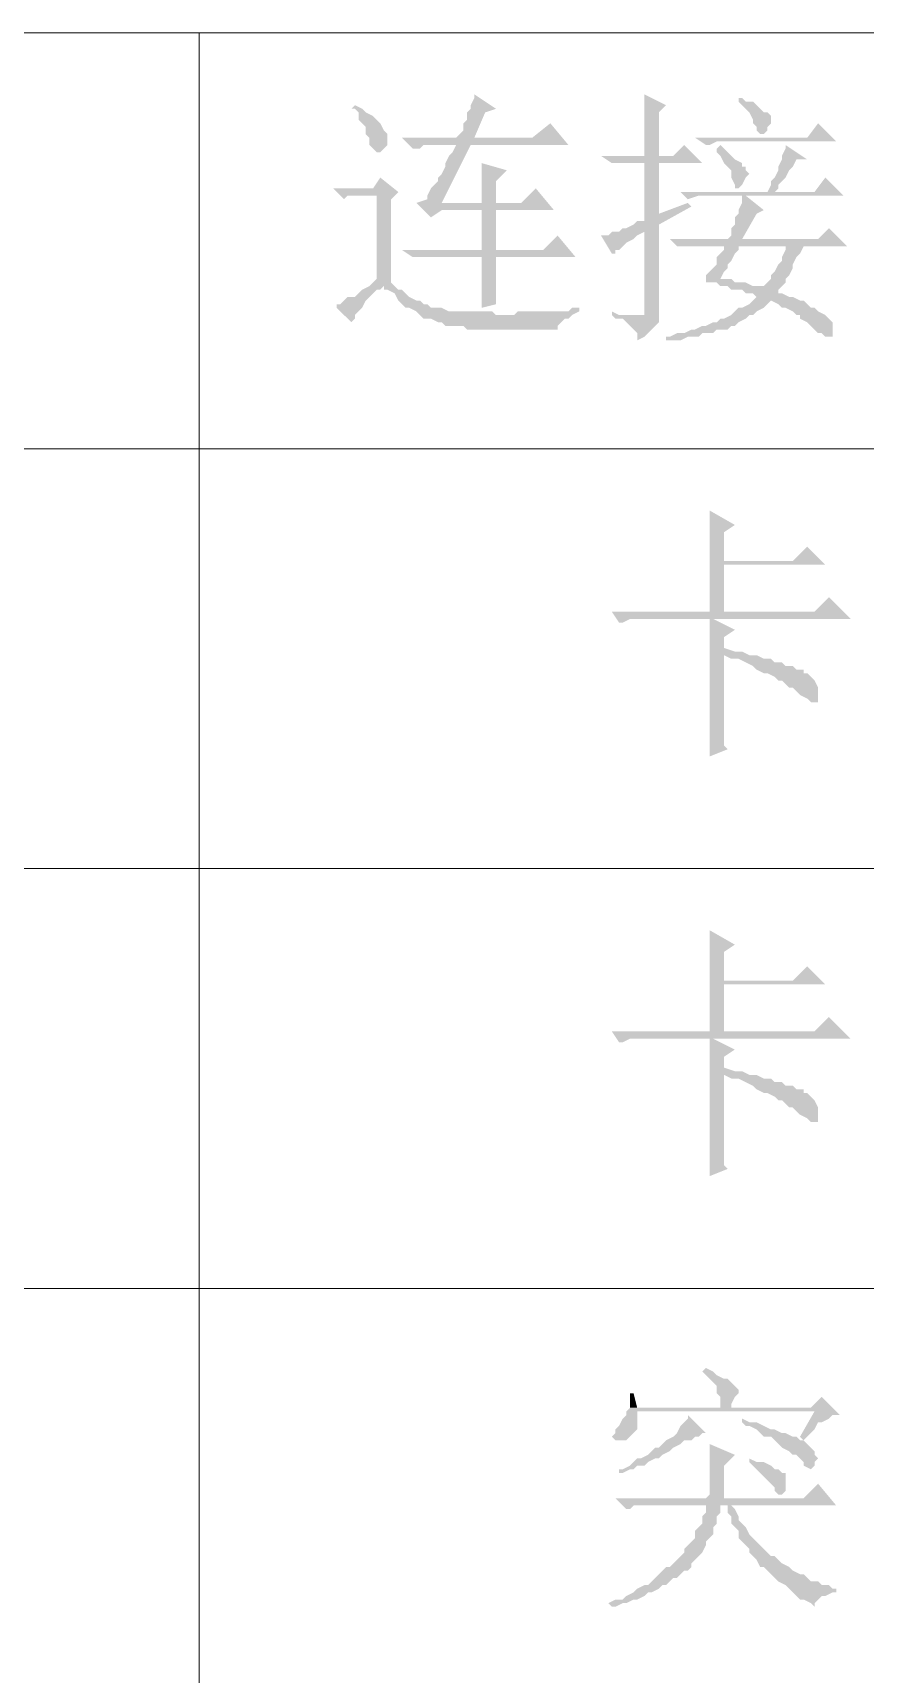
# Model space of a CAD drawing. Header units: millimetres. Extents: x 6 to 291, y 3 to 207.
# Drawn here: x 242.53 to 252.26, y 118.34 to 137.54 of the extents above; entities that cross this region are included whole.
import ezdxf

# ---------------------------------------------------------------- set-up
doc = ezdxf.new("R2010")
doc.units = ezdxf.units.MM

msp = doc.modelspace()

# ---------------------------------------------------------------- hatches: boundary and pattern name
at = {"true_color": 0x00b8b8}
h = msp.add_hatch(color=132, dxfattribs=at)
h.dxf.hatch_style = 2
h.paths.add_polyline_path([(247.692192, 136.821333), (247.692192, 136.779), (247.649859, 136.694333), (247.649859, 136.652), (247.607526, 136.609667), (247.607526, 136.525), (247.565192, 136.482667), (247.565192, 136.398), (247.522859, 136.355667), (247.480526, 136.313333), (247.692192, 136.313333), (247.819192, 136.609667), (247.946192, 136.652)])
h = msp.add_hatch(color=132, dxfattribs=at)
h.dxf.hatch_style = 2
h.paths.add_polyline_path([(249.681859, 136.821333), (249.681859, 136.101667), (249.851192, 136.101667), (249.851192, 136.609667), (249.935859, 136.694333)])
h = msp.add_hatch(color=132, dxfattribs=at)
h.dxf.hatch_style = 2
h.paths.add_polyline_path([(250.824859, 136.779), (250.782526, 136.779), (250.782526, 136.736667), (250.824859, 136.694333), (250.867192, 136.652), (250.909526, 136.609667), (250.951859, 136.525), (250.951859, 136.482667), (250.994192, 136.440333), (250.994192, 136.398), (251.036526, 136.355667), (251.078859, 136.355667), (251.121192, 136.398), (251.121192, 136.440333), (251.163526, 136.482667), (251.163526, 136.567333), (251.121192, 136.609667), (251.078859, 136.609667), (251.036526, 136.652), (250.994192, 136.694333), (250.951859, 136.736667), (250.867192, 136.736667)])
h = msp.add_hatch(color=132, dxfattribs=at)
h.dxf.hatch_style = 2
h.paths.add_polyline_path([(246.295192, 136.694333), (246.252859, 136.652), (246.295192, 136.652), (246.337526, 136.609667), (246.337526, 136.525), (246.379859, 136.482667), (246.422192, 136.440333), (246.422192, 136.355667), (246.464526, 136.313333), (246.464526, 136.228667), (246.506859, 136.186333), (246.549192, 136.144), (246.591526, 136.144), (246.633859, 136.186333), (246.676192, 136.228667), (246.676192, 136.313333), (246.676192, 136.355667), (246.633859, 136.398), (246.591526, 136.482667), (246.549192, 136.525), (246.506859, 136.567333), (246.422192, 136.609667), (246.379859, 136.652)])
h = msp.add_hatch(color=132, dxfattribs=at)
h.dxf.hatch_style = 2
h.paths.add_polyline_path([(248.581192, 136.482667), (248.369526, 136.313333), (246.845526, 136.313333), (246.972526, 136.186333), (247.057192, 136.186333), (247.099526, 136.228667), (248.792859, 136.228667)])
h = msp.add_hatch(color=132, dxfattribs=at)
h.dxf.hatch_style = 2
h.paths.add_polyline_path([(251.713859, 136.482667), (251.586859, 136.313333), (250.274526, 136.313333), (250.401526, 136.228667), (250.443859, 136.228667), (250.528526, 136.271), (251.925526, 136.271)])
h = msp.add_hatch(color=132, dxfattribs=at)
h.dxf.hatch_style = 2
h.paths.add_polyline_path([(247.649859, 136.228667), (247.480526, 136.228667), (247.438192, 136.144), (247.395859, 136.101667), (247.353526, 136.017), (247.353526, 135.974667), (247.311192, 135.89), (247.268859, 135.847667), (247.268859, 135.805333), (247.226526, 135.763), (247.184192, 135.720667), (247.141859, 135.636), (247.141859, 135.593667), (247.014859, 135.551333), (247.184192, 135.382), (247.311192, 135.466667), (248.623526, 135.466667), (247.946192, 135.551333), (247.311192, 135.551333)])
h = msp.add_hatch(color=132, dxfattribs=at)
h.dxf.hatch_style = 2
h.paths.add_polyline_path([(250.147526, 136.228667), (250.020526, 136.101667), (249.173859, 136.101667), (249.300859, 136.017), (250.359192, 136.017)])
h = msp.add_hatch(color=132, dxfattribs=at)
h.dxf.hatch_style = 2
h.paths.add_polyline_path([(250.570859, 136.228667), (250.528526, 136.186333), (250.528526, 136.144), (250.570859, 136.101667), (250.613192, 136.017), (250.655526, 135.974667), (250.697859, 135.932333), (250.697859, 135.847667), (250.740192, 135.763), (250.740192, 135.720667), (250.782526, 135.720667), (250.824859, 135.763), (250.867192, 135.847667), (250.909526, 135.89), (250.867192, 135.932333), (250.867192, 135.974667), (250.824859, 135.974667), (250.824859, 136.017), (250.740192, 136.059333), (250.697859, 136.101667), (250.655526, 136.144)])
h = msp.add_hatch(color=132, dxfattribs=at)
h.dxf.hatch_style = 2
h.paths.add_polyline_path([(251.332859, 136.228667), (251.332859, 136.186333), (251.290526, 136.101667), (251.290526, 136.059333), (251.248192, 135.974667), (251.248192, 135.932333), (251.205859, 135.847667), (251.163526, 135.805333), (251.163526, 135.763), (251.121192, 135.678333), (251.205859, 135.678333), (251.248192, 135.720667), (251.248192, 135.763), (251.290526, 135.805333), (251.332859, 135.847667), (251.375192, 135.932333), (251.417526, 135.974667), (251.459859, 136.059333), (251.586859, 136.059333)])
h = msp.add_hatch(color=132, dxfattribs=at)
h.dxf.hatch_style = 2
h.paths.add_polyline_path([(247.776859, 136.017), (247.776859, 135.551333), (247.311192, 135.551333), (247.946192, 135.551333), (247.946192, 135.805333), (248.073192, 135.932333)])
h = msp.add_hatch(color=132, dxfattribs=at)
h.dxf.hatch_style = 2
h.paths.add_polyline_path([(249.851192, 136.017), (249.681859, 136.017), (249.681859, 135.339667), (249.851192, 135.424333)])
h = msp.add_hatch(color=132, dxfattribs=at)
h.dxf.hatch_style = 2
h.paths.add_polyline_path([(246.591526, 135.847667), (246.506859, 135.720667), (246.041192, 135.720667), (246.168192, 135.593667), (246.210526, 135.636), (246.549192, 135.636), (246.803192, 135.678333)])
h = msp.add_hatch(color=132, dxfattribs=at)
h.dxf.hatch_style = 2
h.paths.add_polyline_path([(251.798526, 135.847667), (251.671526, 135.678333), (250.105192, 135.678333), (250.189859, 135.593667), (250.316859, 135.636), (252.010192, 135.636)])
h = msp.add_hatch(color=132, dxfattribs=at)
h.dxf.hatch_style = 2
h.paths.add_polyline_path([(246.803192, 135.678333), (246.549192, 135.636), (246.549192, 134.662333), (246.464526, 134.577667), (246.379859, 134.535333), (246.337526, 134.493), (246.295192, 134.450667), (246.210526, 134.450667), (246.168192, 134.408333), (246.125859, 134.366), (246.083526, 134.366), (246.083526, 134.323667), (246.252859, 134.154333), (246.295192, 134.196667), (246.295192, 134.239), (246.337526, 134.281333), (246.379859, 134.323667), (246.422192, 134.408333), (246.506859, 134.493), (246.549192, 134.535333), (246.591526, 134.535333), (246.633859, 134.577667), (246.760859, 134.577667), (246.718526, 134.62), (246.718526, 135.593667)])
h = msp.add_hatch(color=132, dxfattribs=at)
h.dxf.hatch_style = 2
h.paths.add_polyline_path([(248.411859, 135.720667), (248.242526, 135.551333), (247.946192, 135.551333), (248.623526, 135.466667)])
h = msp.add_hatch(color=132, dxfattribs=at)
h.dxf.hatch_style = 2
h.paths.add_polyline_path([(250.867192, 135.636), (250.824859, 135.636), (250.824859, 135.551333), (250.782526, 135.466667), (250.782526, 135.424333), (250.740192, 135.382), (250.740192, 135.297333), (250.697859, 135.255), (250.697859, 135.170333), (250.655526, 135.128), (250.824859, 135.128), (250.994192, 135.424333), (251.078859, 135.466667)])
h = msp.add_hatch(color=132, dxfattribs=at)
h.dxf.hatch_style = 2
h.paths.add_polyline_path([(247.946192, 135.001), (247.946192, 135.466667), (247.776859, 135.466667), (247.776859, 135.001)])
h = msp.add_hatch(color=132, dxfattribs=at)
h.dxf.hatch_style = 2
h.paths.add_polyline_path([(250.189859, 135.551333), (249.851192, 135.424333), (249.681859, 135.339667), (249.597192, 135.339667), (249.554859, 135.297333), (249.470192, 135.255), (249.427859, 135.255), (249.385526, 135.212667), (249.681859, 135.212667), (249.681859, 134.323667), (249.681859, 134.239), (249.300859, 134.239), (249.343192, 134.196667), (249.427859, 134.196667), (249.470192, 134.154333), (249.512526, 134.112), (249.554859, 134.069667), (249.597192, 134.027333), (249.597192, 133.942667), (249.681859, 133.985), (249.724192, 134.027333), (249.766526, 134.069667), (249.808859, 134.112), (249.851192, 134.154333), (249.851192, 135.297333), (250.232192, 135.509)])
h = msp.add_hatch(color=132, dxfattribs=at)
h.dxf.hatch_style = 2
h.paths.add_polyline_path([(249.385526, 135.212667), (249.300859, 135.212667), (249.258526, 135.170333), (249.173859, 135.170333), (249.300859, 134.958667), (249.343192, 134.958667), (249.343192, 135.001), (249.385526, 135.001), (249.427859, 135.043333), (249.470192, 135.085667), (249.554859, 135.128), (249.597192, 135.170333), (249.681859, 135.212667)])
h = msp.add_hatch(color=132, dxfattribs=at)
h.dxf.hatch_style = 2
h.paths.add_polyline_path([(251.840859, 135.255), (251.713859, 135.128), (249.978192, 135.128), (250.062859, 135.043333), (252.052526, 135.043333)])
h = msp.add_hatch(color=132, dxfattribs=at)
h.dxf.hatch_style = 2
h.paths.add_polyline_path([(248.665859, 135.170333), (248.496526, 135.001), (246.845526, 135.001), (246.972526, 134.916333), (248.877526, 134.916333)])
h = msp.add_hatch(color=132, dxfattribs=at)
h.dxf.hatch_style = 2
h.paths.add_polyline_path([(251.544526, 135.043333), (250.613192, 135.043333), (251.332859, 135.043333), (251.332859, 135.001), (251.290526, 134.916333), (251.290526, 134.874), (251.248192, 134.831667), (251.205859, 134.747), (251.163526, 134.704667), (251.163526, 134.662333), (251.121192, 134.62), (251.078859, 134.577667), (250.697859, 134.535333), (250.824859, 134.535333), (250.867192, 134.493), (250.951859, 134.493), (250.994192, 134.450667), (250.951859, 134.408333), (250.909526, 134.366), (250.824859, 134.323667), (250.782526, 134.323667), (250.740192, 134.281333), (250.697859, 134.239), (250.613192, 134.196667), (250.570859, 134.196667), (250.528526, 134.154333), (250.486192, 134.154333), (250.401526, 134.112), (250.359192, 134.112), (250.274526, 134.069667), (250.232192, 134.069667), (250.147526, 134.027333), (250.062859, 134.027333), (249.978192, 133.985), (249.935859, 133.985), (249.935859, 133.942667), (250.105192, 133.942667), (250.189859, 133.985), (250.316859, 133.985), (250.359192, 134.027333), (250.486192, 134.027333), (250.528526, 134.069667), (250.655526, 134.069667), (250.697859, 134.112), (250.740192, 134.112), (250.782526, 134.154333), (250.867192, 134.196667), (250.909526, 134.239), (250.951859, 134.239), (250.994192, 134.281333), (251.078859, 134.323667), (251.121192, 134.366), (251.163526, 134.408333), (251.502192, 134.408333), (251.417526, 134.450667), (251.375192, 134.450667), (251.290526, 134.493), (251.248192, 134.493), (251.248192, 134.535333), (251.290526, 134.577667), (251.332859, 134.62), (251.332859, 134.662333), (251.375192, 134.704667), (251.417526, 134.789333), (251.417526, 134.831667), (251.459859, 134.916333), (251.502192, 134.958667)])
h = msp.add_hatch(color=132, dxfattribs=at)
h.dxf.hatch_style = 2
h.paths.add_polyline_path([(250.613192, 135.043333), (250.613192, 135.001), (250.570859, 134.958667), (250.528526, 134.916333), (250.528526, 134.831667), (250.486192, 134.789333), (250.443859, 134.747), (250.401526, 134.704667), (250.401526, 134.62), (250.528526, 134.62), (250.570859, 134.577667), (250.655526, 134.577667), (250.697859, 134.535333), (251.078859, 134.577667), (250.951859, 134.577667), (250.867192, 134.62), (250.740192, 134.62), (250.697859, 134.662333), (250.570859, 134.662333), (250.613192, 134.747), (250.655526, 134.789333), (250.655526, 134.831667), (250.697859, 134.874), (250.740192, 134.958667), (250.782526, 135.001), (250.782526, 135.043333), (251.332859, 135.043333)])
h = msp.add_hatch(color=132, dxfattribs=at)
h.dxf.hatch_style = 2
h.paths.add_polyline_path([(247.946192, 134.916333), (247.776859, 134.916333), (247.776859, 134.323667), (247.946192, 134.366), (247.946192, 134.874)])
h = msp.add_hatch(color=132, dxfattribs=at)
h.dxf.hatch_style = 2
h.paths.add_polyline_path([(246.760859, 134.577667), (246.633859, 134.577667), (246.633859, 134.535333), (246.676192, 134.535333), (246.760859, 134.493), (246.803192, 134.408333), (246.845526, 134.366), (246.887859, 134.323667), (246.930192, 134.323667), (247.014859, 134.281333), (247.057192, 134.239), (248.073192, 134.239), (247.946192, 134.239), (247.903859, 134.281333), (247.395859, 134.281333), (247.311192, 134.323667), (247.184192, 134.323667), (247.141859, 134.366), (247.099526, 134.366), (247.057192, 134.408333), (247.014859, 134.408333), (246.930192, 134.450667), (246.887859, 134.493), (246.845526, 134.535333), (246.803192, 134.535333)])
h = msp.add_hatch(color=132, dxfattribs=at)
h.dxf.hatch_style = 2
h.paths.add_polyline_path([(248.919859, 134.323667), (248.835192, 134.323667), (248.792859, 134.281333), (248.200192, 134.281333), (248.157859, 134.239), (247.057192, 134.239), (247.099526, 134.196667), (247.184192, 134.196667), (247.268859, 134.154333), (247.311192, 134.154333), (247.353526, 134.112), (247.565192, 134.112), (247.607526, 134.069667), (248.665859, 134.069667), (248.665859, 134.112), (248.708192, 134.154333), (248.750526, 134.196667), (248.792859, 134.196667), (248.835192, 134.239), (248.919859, 134.281333)])
h = msp.add_hatch(color=132, dxfattribs=at)
h.dxf.hatch_style = 2
h.paths.add_polyline_path([(249.300859, 134.281333), (249.300859, 134.239), (249.597192, 134.239), (249.385526, 134.239)])
h = msp.add_hatch(color=132, dxfattribs=at)
h.dxf.hatch_style = 2
h.paths.add_polyline_path([(251.502192, 134.408333), (251.163526, 134.408333), (251.248192, 134.366), (251.290526, 134.323667), (251.332859, 134.323667), (251.417526, 134.281333), (251.459859, 134.239), (251.502192, 134.239), (251.502192, 134.196667), (251.586859, 134.154333), (251.629192, 134.112), (251.671526, 134.069667), (251.713859, 134.027333), (251.756192, 134.027333), (251.798526, 133.985), (251.883192, 133.985), (251.883192, 134.154333), (251.840859, 134.196667), (251.798526, 134.239), (251.713859, 134.281333), (251.671526, 134.323667), (251.629192, 134.323667), (251.586859, 134.366), (251.544526, 134.408333)])
h = msp.add_hatch(color=132, dxfattribs=at)
h.dxf.hatch_style = 2
h.paths.add_polyline_path([(250.443859, 131.953), (250.443859, 130.767667), (250.613192, 130.767667), (250.613192, 131.318), (251.798526, 131.318), (250.613192, 131.360333), (250.613192, 131.699), (250.740192, 131.783667)])
h = msp.add_hatch(color=132, dxfattribs=at)
h.dxf.hatch_style = 2
h.paths.add_polyline_path([(251.586859, 131.529667), (251.417526, 131.360333), (250.613192, 131.360333), (251.798526, 131.318)])
h = msp.add_hatch(color=132, dxfattribs=at)
h.dxf.hatch_style = 2
h.paths.add_polyline_path([(251.840859, 130.937), (251.671526, 130.767667), (249.300859, 130.767667), (249.385526, 130.640667), (249.427859, 130.640667), (249.512526, 130.683), (252.094859, 130.683)])
h = msp.add_hatch(color=132, dxfattribs=at)
h.dxf.hatch_style = 2
h.paths.add_polyline_path([(250.486192, 130.683), (250.443859, 130.683), (250.443859, 129.582333), (250.443859, 129.074333), (250.655526, 129.159), (250.613192, 129.201333), (250.613192, 130.259667), (250.824859, 130.302), (250.740192, 130.302), (250.613192, 130.344333), (250.613192, 130.471333), (250.740192, 130.556)])
h = msp.add_hatch(color=132, dxfattribs=at)
h.dxf.hatch_style = 2
h.paths.add_polyline_path([(250.824859, 130.302), (250.613192, 130.259667), (250.697859, 130.217333), (250.782526, 130.217333), (250.867192, 130.175), (250.951859, 130.132667), (250.994192, 130.090333), (251.078859, 130.048), (251.121192, 130.048), (251.205859, 130.005667), (251.248192, 129.963333), (251.290526, 129.963333), (251.332859, 129.921), (251.375192, 129.878667), (251.417526, 129.878667), (251.459859, 129.836333), (251.502192, 129.794), (251.586859, 129.751667), (251.629192, 129.709333), (251.713859, 129.709333), (251.713859, 129.878667), (251.671526, 129.963333), (251.629192, 130.005667), (251.586859, 130.048), (251.544526, 130.048), (251.544526, 130.090333), (251.459859, 130.090333), (251.417526, 130.132667), (251.332859, 130.132667), (251.290526, 130.175), (251.205859, 130.175), (251.163526, 130.217333), (251.078859, 130.217333), (250.994192, 130.259667), (250.909526, 130.259667)])
h = msp.add_hatch(color=132, dxfattribs=at)
h.dxf.hatch_style = 2
h.paths.add_polyline_path([(250.443859, 127.042333), (250.443859, 125.857), (250.613192, 125.857), (250.613192, 126.407333), (251.798526, 126.407333), (250.613192, 126.449667), (250.613192, 126.788333), (250.740192, 126.873)])
h = msp.add_hatch(color=132, dxfattribs=at)
h.dxf.hatch_style = 2
h.paths.add_polyline_path([(251.586859, 126.619), (251.417526, 126.449667), (250.613192, 126.449667), (251.798526, 126.407333)])
h = msp.add_hatch(color=132, dxfattribs=at)
h.dxf.hatch_style = 2
h.paths.add_polyline_path([(251.840859, 126.026333), (251.671526, 125.857), (249.300859, 125.857), (249.385526, 125.73), (249.427859, 125.73), (249.512526, 125.772333), (252.094859, 125.772333)])
h = msp.add_hatch(color=132, dxfattribs=at)
h.dxf.hatch_style = 2
h.paths.add_polyline_path([(250.486192, 125.772333), (250.443859, 125.772333), (250.443859, 124.671667), (250.443859, 124.163667), (250.655526, 124.248333), (250.613192, 124.290667), (250.613192, 125.349), (250.824859, 125.391333), (250.740192, 125.391333), (250.613192, 125.433667), (250.613192, 125.560667), (250.740192, 125.645333)])
h = msp.add_hatch(color=132, dxfattribs=at)
h.dxf.hatch_style = 2
h.paths.add_polyline_path([(250.824859, 125.391333), (250.613192, 125.349), (250.697859, 125.306667), (250.782526, 125.306667), (250.867192, 125.264333), (250.951859, 125.222), (250.994192, 125.179667), (251.078859, 125.137333), (251.121192, 125.137333), (251.205859, 125.095), (251.248192, 125.052667), (251.290526, 125.052667), (251.332859, 125.010333), (251.375192, 124.968), (251.417526, 124.968), (251.459859, 124.925667), (251.502192, 124.883333), (251.586859, 124.841), (251.629192, 124.798667), (251.713859, 124.798667), (251.713859, 124.968), (251.671526, 125.052667), (251.629192, 125.095), (251.586859, 125.137333), (251.544526, 125.137333), (251.544526, 125.179667), (251.459859, 125.179667), (251.417526, 125.222), (251.332859, 125.222), (251.290526, 125.264333), (251.205859, 125.264333), (251.163526, 125.306667), (251.078859, 125.306667), (250.994192, 125.349), (250.909526, 125.349)])
h = msp.add_hatch(color=132, dxfattribs=at)
h.dxf.hatch_style = 2
h.paths.add_polyline_path([(250.401526, 121.92), (250.359192, 121.877667), (250.401526, 121.835333), (250.443859, 121.793), (250.486192, 121.750667), (250.528526, 121.708333), (250.528526, 121.623667), (250.570859, 121.581333), (250.570859, 121.454333), (250.697859, 121.454333), (250.697859, 121.496667), (250.740192, 121.581333), (250.782526, 121.623667), (250.782526, 121.666), (250.740192, 121.708333), (250.697859, 121.750667), (250.655526, 121.793), (250.613192, 121.793), (250.528526, 121.835333), (250.486192, 121.877667)])
h = msp.add_hatch(color=132, dxfattribs=at)
h.dxf.hatch_style = 2
h.paths.add_polyline_path([(251.756192, 121.581333), (251.629192, 121.454333), (249.512526, 121.454333), (249.470192, 121.412), (251.671526, 121.412), (251.502192, 121.115667), (251.544526, 121.073333), (251.586859, 121.115667), (251.629192, 121.158), (251.671526, 121.200333), (251.713859, 121.285), (251.756192, 121.285), (251.840859, 121.327333), (251.883192, 121.369667), (251.967859, 121.369667)])
h = msp.add_hatch(color=132, dxfattribs=at)
h.dxf.hatch_style = 2
h.paths.add_polyline_path([(249.554859, 121.623667), (249.512526, 121.623667), (249.512526, 121.454333), (249.597192, 121.454333)])
h = msp.add_hatch(color=132, dxfattribs=at)
h.dxf.hatch_style = 2
h.paths.add_polyline_path([(249.470192, 121.412), (249.470192, 121.369667), (249.427859, 121.327333), (249.385526, 121.242667), (249.343192, 121.200333), (249.343192, 121.158), (249.300859, 121.115667), (249.343192, 121.073333), (249.470192, 121.073333), (249.512526, 121.115667), (249.554859, 121.158), (249.597192, 121.200333), (249.597192, 121.412), (251.671526, 121.412)])
h = msp.add_hatch(color=132, dxfattribs=at)
h.dxf.hatch_style = 2
h.paths.add_polyline_path([(250.189859, 121.369667), (250.189859, 121.327333), (250.147526, 121.285), (250.105192, 121.242667), (250.062859, 121.158), (250.020526, 121.115667), (249.935859, 121.073333), (249.893526, 121.031), (249.851192, 120.988667), (249.808859, 120.988667), (249.766526, 120.946333), (249.724192, 120.904), (249.639526, 120.861667), (249.597192, 120.861667), (249.554859, 120.819333), (249.512526, 120.777), (249.427859, 120.734667), (249.385526, 120.734667), (249.385526, 120.692333), (249.427859, 120.692333), (249.512526, 120.734667), (249.554859, 120.734667), (249.597192, 120.777), (249.681859, 120.777), (249.724192, 120.819333), (249.808859, 120.861667), (249.851192, 120.861667), (249.893526, 120.904), (249.978192, 120.946333), (250.020526, 120.988667), (250.105192, 121.031), (250.147526, 121.073333), (250.232192, 121.073333), (250.274526, 121.115667), (250.316859, 121.115667), (250.359192, 121.158), (250.401526, 121.158)])
h = msp.add_hatch(color=132, dxfattribs=at)
h.dxf.hatch_style = 2
h.paths.add_polyline_path([(250.824859, 121.327333), (250.824859, 121.285), (250.867192, 121.242667), (250.909526, 121.242667), (250.994192, 121.200333), (251.036526, 121.158), (251.078859, 121.115667), (251.163526, 121.115667), (251.205859, 121.073333), (251.248192, 121.031), (251.290526, 120.988667), (251.375192, 120.946333), (251.417526, 120.904), (251.459859, 120.904), (251.502192, 120.861667), (251.544526, 120.819333), (251.544526, 120.777), (251.629192, 120.734667), (251.671526, 120.777), (251.671526, 120.819333), (251.713859, 120.861667), (251.671526, 120.904), (251.671526, 120.946333), (251.629192, 120.988667), (251.586859, 121.031), (251.544526, 121.073333), (251.502192, 121.073333), (251.459859, 121.115667), (251.417526, 121.115667), (251.332859, 121.158), (251.290526, 121.158), (251.205859, 121.200333), (251.163526, 121.200333), (251.078859, 121.242667), (250.994192, 121.285), (250.909526, 121.285)])
h = msp.add_hatch(color=132, dxfattribs=at)
h.dxf.hatch_style = 2
h.paths.add_polyline_path([(250.443859, 121.031), (250.443859, 120.438333), (250.401526, 120.396), (250.613192, 120.396), (250.613192, 120.777), (250.655526, 120.819333), (250.740192, 120.904)])
h = msp.add_hatch(color=132, dxfattribs=at)
h.dxf.hatch_style = 2
h.paths.add_polyline_path([(250.909526, 120.861667), (250.909526, 120.819333), (250.951859, 120.777), (250.994192, 120.734667), (251.036526, 120.692333), (251.078859, 120.65), (251.121192, 120.607667), (251.163526, 120.565333), (251.205859, 120.523), (251.205859, 120.480667), (251.248192, 120.438333), (251.290526, 120.438333), (251.332859, 120.480667), (251.332859, 120.692333), (251.290526, 120.692333), (251.248192, 120.734667), (251.205859, 120.734667), (251.163526, 120.777), (251.078859, 120.819333), (250.994192, 120.819333)])
h = msp.add_hatch(color=132, dxfattribs=at)
h.dxf.hatch_style = 2
h.paths.add_polyline_path([(251.713859, 120.565333), (251.544526, 120.396), (249.343192, 120.396), (249.470192, 120.269), (249.512526, 120.269), (249.554859, 120.311333), (251.925526, 120.311333)])
h = msp.add_hatch(color=132, dxfattribs=at)
h.dxf.hatch_style = 2
h.paths.add_polyline_path([(250.401526, 120.311333), (250.401526, 120.226667), (250.359192, 120.184333), (250.359192, 120.099667), (250.316859, 120.057333), (250.274526, 120.015), (250.274526, 119.930333), (250.232192, 119.888), (250.189859, 119.845667), (250.147526, 119.803333), (250.147526, 119.761), (250.105192, 119.718667), (250.062859, 119.676333), (250.020526, 119.634), (249.978192, 119.591667), (249.935859, 119.591667), (249.893526, 119.549333), (249.851192, 119.507), (249.808859, 119.464667), (249.766526, 119.422333), (249.724192, 119.38), (249.681859, 119.38), (249.597192, 119.337667), (249.554859, 119.295333), (249.470192, 119.253), (249.427859, 119.210667), (249.343192, 119.210667), (249.258526, 119.168333), (249.300859, 119.126), (249.343192, 119.126), (249.427859, 119.168333), (249.470192, 119.168333), (249.554859, 119.210667), (249.597192, 119.210667), (249.681859, 119.253), (249.724192, 119.295333), (249.766526, 119.295333), (249.851192, 119.337667), (249.893526, 119.38), (249.935859, 119.38), (249.978192, 119.422333), (250.020526, 119.464667), (250.062859, 119.464667), (250.105192, 119.507), (250.147526, 119.549333), (250.189859, 119.549333), (250.232192, 119.591667), (250.232192, 119.634), (250.274526, 119.676333), (250.316859, 119.718667), (250.359192, 119.761), (250.401526, 119.845667), (250.401526, 119.888), (250.443859, 119.930333), (250.486192, 119.972667), (250.486192, 120.057333), (250.528526, 120.099667), (250.528526, 120.184333), (250.570859, 120.226667), (250.570859, 120.311333), (250.655526, 120.311333)])
h = msp.add_hatch(color=132, dxfattribs=at)
h.dxf.hatch_style = 2
h.paths.add_polyline_path([(250.697859, 120.311333), (250.401526, 120.311333), (250.655526, 120.311333), (250.655526, 120.226667), (250.697859, 120.184333), (250.697859, 120.099667), (250.740192, 120.057333), (250.782526, 120.015), (250.782526, 119.930333), (250.824859, 119.888), (250.867192, 119.845667), (250.909526, 119.803333), (250.909526, 119.761), (250.951859, 119.718667), (250.994192, 119.676333), (251.036526, 119.591667), (251.078859, 119.591667), (251.121192, 119.549333), (251.163526, 119.507), (251.205859, 119.464667), (251.248192, 119.422333), (251.332859, 119.38), (251.375192, 119.337667), (251.417526, 119.295333), (251.459859, 119.253), (251.502192, 119.210667), (251.544526, 119.210667), (251.629192, 119.168333), (251.671526, 119.126), (251.671526, 119.168333), (251.713859, 119.210667), (251.756192, 119.253), (251.798526, 119.253), (251.883192, 119.295333), (251.925526, 119.295333), (251.925526, 119.337667), (251.883192, 119.337667), (251.840859, 119.38), (251.756192, 119.38), (251.713859, 119.422333), (251.629192, 119.422333), (251.586859, 119.464667), (251.544526, 119.507), (251.502192, 119.507), (251.417526, 119.549333), (251.375192, 119.591667), (251.290526, 119.634), (251.248192, 119.676333), (251.205859, 119.718667), (251.163526, 119.718667), (251.121192, 119.761), (251.078859, 119.803333), (251.036526, 119.845667), (250.994192, 119.888), (250.951859, 119.930333), (250.909526, 119.972667), (250.867192, 120.057333), (250.824859, 120.099667), (250.782526, 120.142), (250.782526, 120.184333), (250.740192, 120.269)])

# ---------------------------------------------------------------- linework, layer by layer
at = {"color": 8, "lineweight": 0, "true_color": 0x808080}
for points in [[(287.10461, 137.541), (215.053192, 137.541)], [(244.474859, 137.541), (244.474859, 62.865)], [(287.10461, 132.672667), (215.053192, 132.672667)], [(287.10461, 127.762), (215.053192, 127.762)], [(287.10461, 122.851333), (215.053192, 122.851333)]]:
    msp.add_lwpolyline(points, dxfattribs=at)

doc.saveas('drawing.dxf')
